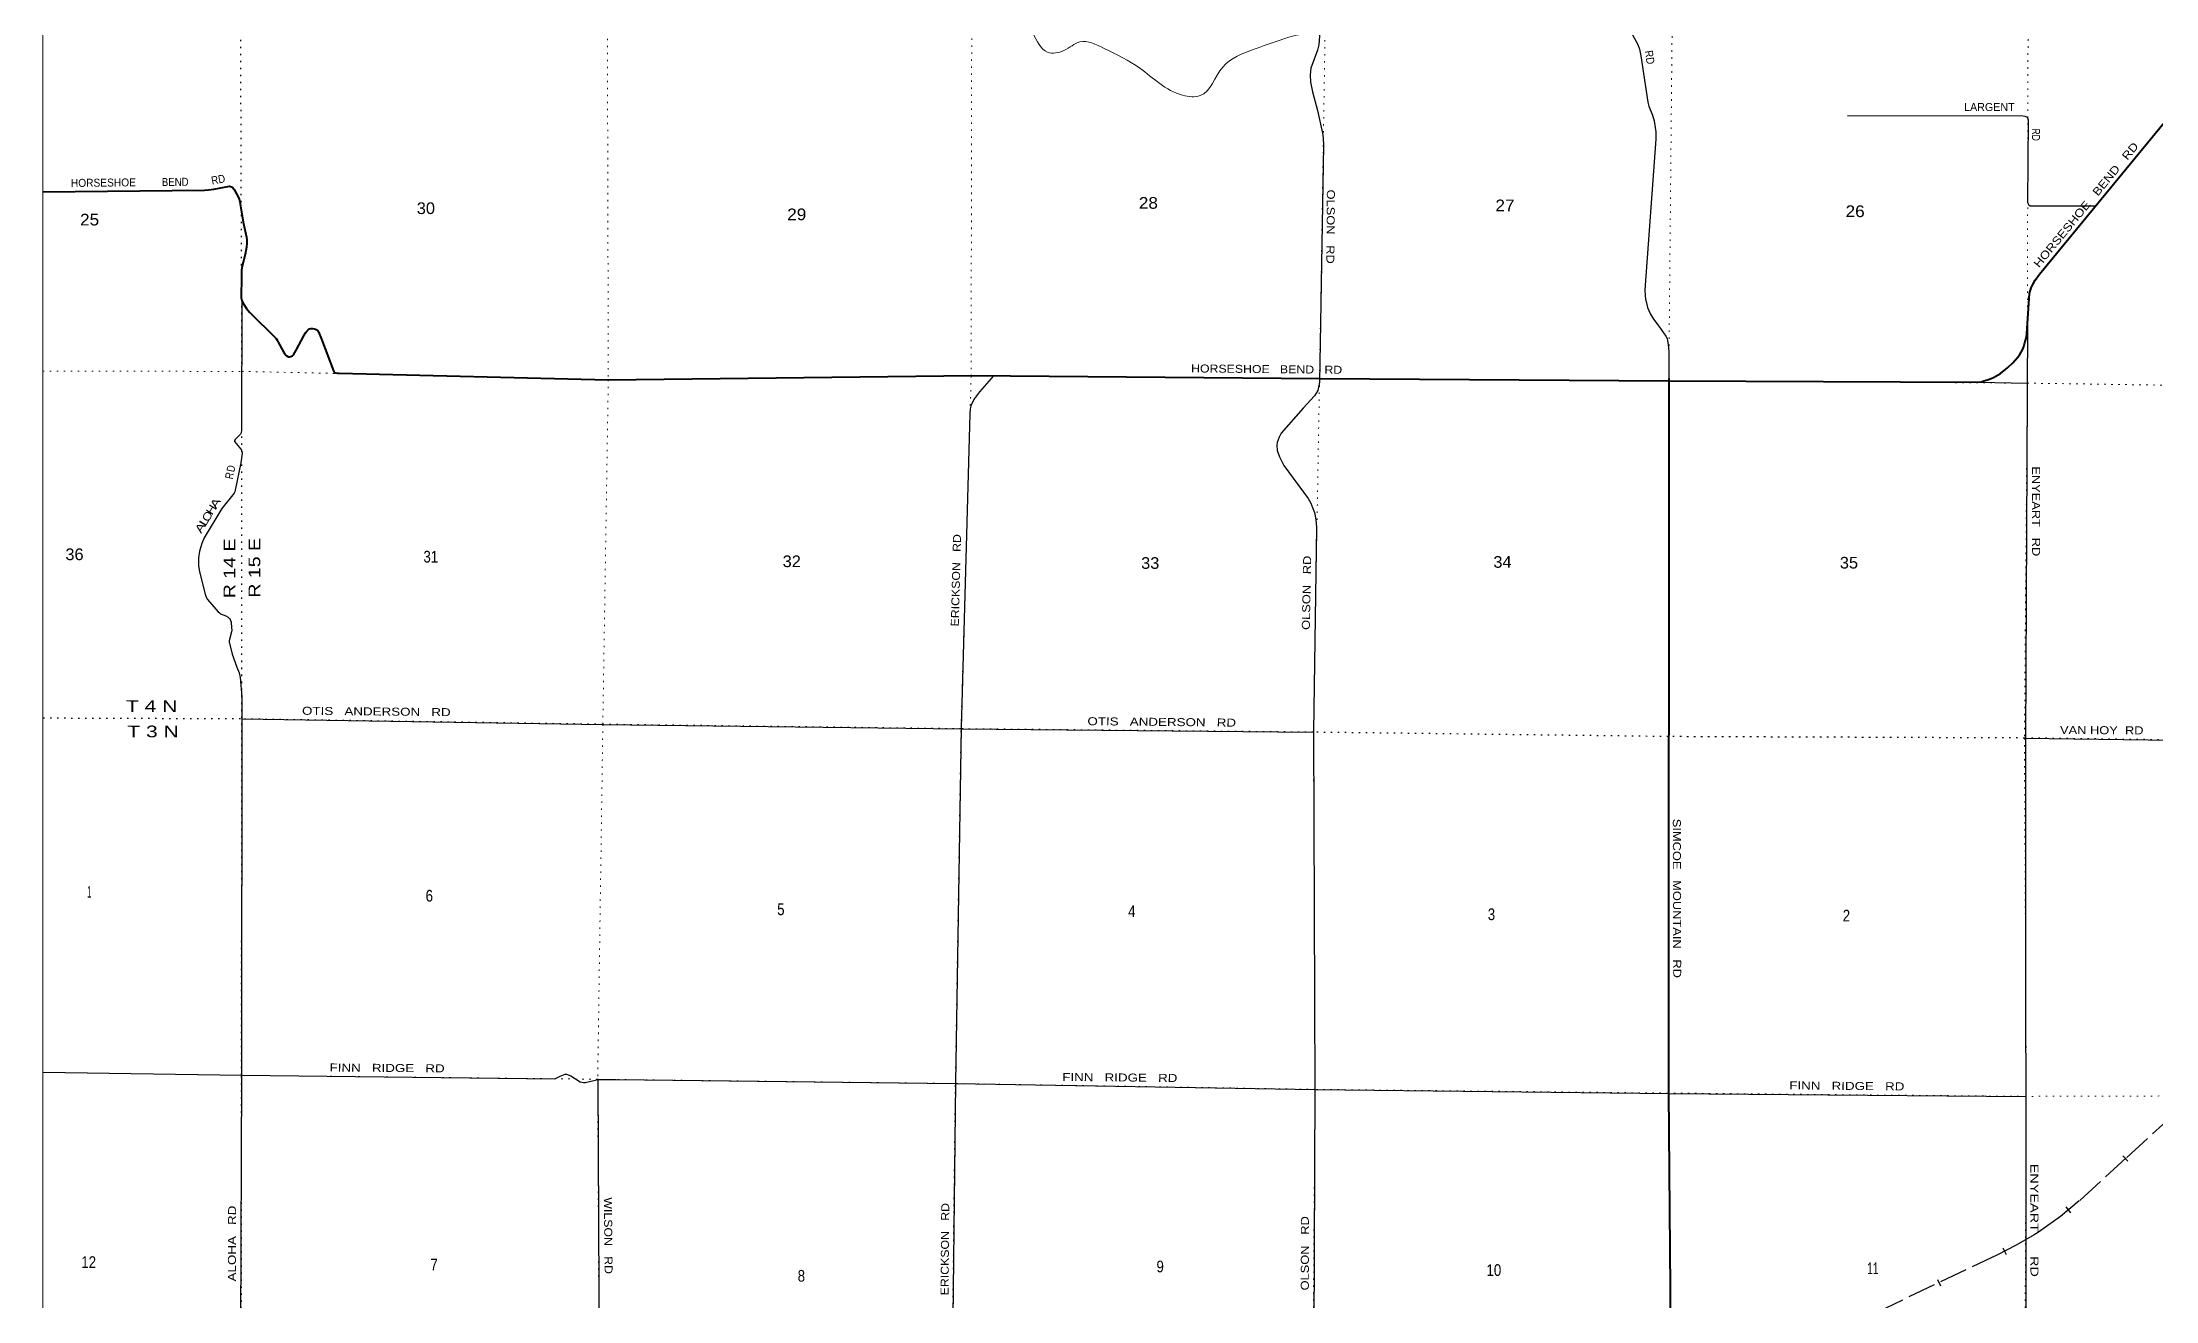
# Model space of a CAD drawing. Header units: feet. Extents: x -199 to 255675, y -686157 to -547785.
# Drawn here: x -6 to 31686, y -637564 to -618702 of the extents above; entities that cross this region are included whole.
import ezdxf
from ezdxf.enums import TextEntityAlignment as Align

# ---------------------------------------------------------------- set-up
doc = ezdxf.new("R2010")
doc.units = ezdxf.units.FT
doc.header["$LTSCALE"] = 70
doc.linetypes.add('DOTTED', pattern=[1.5, 0.3, -1.2])
doc.linetypes.add('LONG_DASHED', pattern=[7.5, 6, -1.5])
for name, color, linetype, lineweight in [('26', 7, 'Continuous', 40), ('29', 7, 'Continuous', 25), ('39', 7, 'Continuous', 13), ('4', 7, 'Continuous', 13), ('6', 7, 'DOTTED', 25), ('63', 7, 'Continuous', 25), ('7', 7, 'DOTTED', 13)]:
    doc.layers.add(name, color=color, linetype=linetype, lineweight=lineweight)
doc.layers.add('27', color=7, linetype='Continuous')
doc.layers.add('30', color=7, linetype='Continuous')

msp = doc.modelspace()

# ---------------------------------------------------------------- linework, layer by layer
at = {"layer": '26'}
msp.add_line((19150.67, -623740.19), (24384.76, -623774.5), dxfattribs=at)
for points in [[(24384.76, -623774.5), (29019.51, -623796.16), (29072.03, -623789.31), (29106.27, -623777.89), (29145.68, -623764.25), (29176.71, -623755.38), (29251.49, -623723.92), (29357.31, -623664.67), (29414, -623623.08), (29434.16, -623607.95), (29469.43, -623575.18), (29543.75, -623507.11), (29615.64, -623428.46), (29649.57, -623383.58), (29693.04, -623299.74), (29708.78, -623262.57), (29719.49, -623221.6), (29747.84, -623120.09), (29754.69, -623067.56), (29792.41, -622468.84), (29819, -622380.84), (29843.7, -622330.2), (29879.47, -622264.87), (29943.02, -622179.31), (31931.45, -619757.82)], [(0, -620945.67), (2429.07, -620920.53), (2488.91, -620914.85), (2567.02, -620902.25), (2777.39, -620861.91), (2803.85, -620860.65), (2831.56, -620869.48), (2851.72, -620882.08), (2873.04, -620909.88), (2939.9, -621039.65), (2956.23, -621088.03), (2963.84, -621122.84), (3008.11, -621396.71), (3057.69, -621622.65), (3061.74, -621661.26), (3062.73, -621714.66), (3057.69, -621771.39), (3036.98, -621882.02), (2986.01, -622076.82), (2980.22, -622123.71), (2980.99, -622247.35), (2974.56, -622498.71), (2976.62, -622530.21), (2984.64, -622570.56), (2994.72, -622598.29), (3009.2, -622620.33), (3055.18, -622692.83), (3102.11, -622748.29), (3499.15, -623143.7), (3518.15, -623167.42), (3533.27, -623195.15), (3610.5, -623341.79), (3626.49, -623365.32), (3652.94, -623394.31), (3675.62, -623410.7), (3684.76, -623414.17), (3701.1, -623415.6), (3718.77, -623413.54), (3732.31, -623408.18), (3745.23, -623399.04), (3758.76, -623385.49), (3802.73, -623318.87), (3919.62, -623089.67), (3940.18, -623057.13), (3961.6, -623030.03), (3971.05, -623021.21), (3983, -623009.85), (4001.91, -622999.15), (4023.25, -622992.92), (4046, -622992.22), (4072.44, -622995.99), (4088.83, -623000.41), (4102.67, -623006.07), (4122.22, -623018.69), (4127.26, -623024.99), (4127.89, -623026.25), (4135.43, -623040.1), (4180.47, -623152.7), (4359.55, -623627.3), (4365.67, -623637.29), (4372.6, -623644.22), (4382.04, -623651.16), (4397.16, -623658.09), (4418.58, -623661.87), (4445.92, -623663.02), (8481.62, -623759.28), (13933.7, -623697.93), (19150.67, -623740.19)], [(24386.53, -623740.82), (24381.35, -634443.29), (24424.34, -639735.75)]]:
    msp.add_lwpolyline(points, dxfattribs=at)
at = {"layer": '29'}
for p, q in [((29031.42, -623796.22), (29760.17, -623810.84)), ((29717.23, -629129.95), (31944.37, -629160.23))]:
    msp.add_line(p, q, dxfattribs=at)
for points in [[(23508.69, -617983.51), (23919.8, -618733.9), (23943.82, -618802.39), (23964.89, -618906.21), (24071.98, -619600.24), (24085.48, -619659.9), (24140.37, -619796.06), (24165.91, -619880.23), (24179.5, -619978.42), (24187.43, -620042.74), (24188.52, -620152.9), (24025.29, -622410.3), (24027.95, -622500.95), (24035.78, -622551.85), (24046.35, -622586.73), (24067.09, -622677.16), (24082.74, -622720.24), (24111.56, -622774.99), (24157.1, -622849.46), (24234.84, -622956.98), (24339.91, -623106.96), (24357.67, -623140.22), (24365.5, -623171.55), (24376.73, -623237.18), (24385.29, -623331.42), (24386.53, -623740.82)], [(19185.98, -618082.13), (19137.86, -618737.46), (19118.94, -618818.69), (19018.27, -619088.48), (19005.09, -619188), (19010.3, -619299.89), (19042.19, -619443.48), (19115.36, -619725.8), (19189.48, -620065.14), (19200.9, -620133.66), (19205.47, -620247.87), (19146.11, -623797.29), (19119.92, -623918.92), (19073.55, -624000.5), (18902.17, -624187.22), (18573.79, -624561.12), (18539.77, -624622.87), (18510.01, -624700.73), (18505.03, -624742.61), (18513, -624820.39), (18545.89, -624916.13), (18611.07, -625046.3), (18976.07, -625537.83), (19014.29, -625610.18), (19030.23, -625648.07), (19070.76, -625747.88), (19093.59, -625857.51), (19102.72, -625971.71), (19054.78, -629030.06), (19078.91, -634387.11), (19057.05, -639253.5)], [(27064.69, -619800.61), (29692.28, -619802.28), (29725.02, -619807.06), (29747.85, -619818.48), (29761.55, -619834.47), (29772.97, -619866.45), (29763.87, -621105.27), (29775.83, -621133.19), (29804.92, -621152.37), (30785.23, -621153.68)], [(2984.64, -622570.56), (2982.18, -624517.24), (2977.06, -624553.39), (2966.23, -624573.08), (2933.29, -624611.61), (2886.5, -624656.85), (2877.04, -624669.81), (2876.05, -624675.79), (2877.58, -624683.88), (2952.53, -624774.16), (2980.69, -624817.4), (2987.67, -624837.34), (2989.29, -624860.44), (2972.26, -625006.95), (2889, -625412.73), (2881.03, -625438.66), (2869.06, -625460.55), (2687.95, -625691.42), (2423.96, -626127.03), (2384.72, -626214.5), (2352.83, -626330.18), (2336.88, -626429.9), (2336.55, -626542.5), (2352.83, -626641.31), (2436.54, -626972.38), (2453.48, -627016.25), (2472.73, -627052.19), (2632.87, -627237.64), (2652.31, -627254.58), (2669.06, -627266.84), (2748.98, -627300.46), (2779.88, -627316.96), (2792.83, -627327.38), (2804.28, -627339.35), (2816.74, -627366.27), (2824.22, -627393.2), (2833.25, -627479.5), (2834.18, -627514.86), (2829.7, -627536.8), (2798.81, -627671.42), (2797.81, -627691.36), (2800.74, -627708.3), (2842.08, -627872.85), (2913.77, -628069.49), (2947.3, -628155.07), (2963.07, -628224), (2985.22, -628512.98), (2981.03, -634171.46), (2966.24, -637961.45)], [(29764.21, -622916.41), (29734.57, -629134.09), (29737.6, -638573.98)], [(14259.35, -623702.22), (14049.48, -623942.77), (14001.64, -624000.61), (13970.78, -624040.86), (13921.25, -624135.2), (13906.3, -624198.13), (13901.74, -624268.94), (13773.89, -628978.66), (13687.14, -634300.48), (13627.35, -639597.33)], [(2984.56, -628842.13), (8401.64, -628926.08), (13769.32, -628992.36), (19053.72, -629043.04)], [(0, -634140.66), (2984.45, -634182.88), (7678.29, -634237.67), (7759.87, -634196.22), (7832.63, -634166.29), (7856.54, -634166.29), (7879.47, -634176.27), (7918.33, -634194.21), (8061.84, -634281.97), (8085.76, -634289.95), (8107.4, -634292.61), (8137.59, -634293.94), (8325.16, -634250.22), (8447.31, -634249.08), (8545.49, -634250.22), (8600.28, -634247.94), (13688.28, -634307.33), (19079.07, -634396.11), (24390.48, -634457), (29744.63, -634501.62)], [(8324.02, -634252.51), (8348.28, -639534.08), (8368.66, -640512.02)]]:
    msp.add_lwpolyline(points, dxfattribs=at)
at = {"layer": '39'}
msp.add_spline([(-6.04, -612035.22), (228.15, -612261.33), (317.57, -612674.31), (372.87, -613775.31), (455.86, -614043.9), (652.33, -614017.44), (1063.19, -613924.35), (1448.54, -614027.87), (1798.03, -614213.7), (1916.92, -614410.01), (1891.83, -614753.03), (1719.65, -615557.65), (1760.68, -615878.47), (1993.98, -616110.66), (2341.36, -616258.38), (2824.82, -616305.55), (3070.58, -615984.15), (3232.61, -615841.42), (3485.34, -615850.94), (3722.66, -616085.13), (3825.29, -616209.28), (4150.41, -616288.85), (4762.46, -616417.99), (4875.5, -616672.48), (4938.76, -617055.44), (5063.32, -617129.4), (5283.35, -616930.39), (5395.38, -616833.9), (5626.29, -616929.71), (6005.21, -616888.83), (6220.98, -616599.58), (6376.9, -616422.77), (6717.56, -616323.81), (6991.9, -616178.85), (7369.57, -616402.73), (7878.41, -616907.14), (8067.87, -617237.69), (8162.54, -617381.91), (8290.85, -617365.61), (8418.5, -617120.66), (8516.53, -617038.23), (8931.34, -616923.07), (9401.83, -616641.34), (9832.24, -616371.72), (10247.23, -616318.74), (10727.03, -616488.25), (11009.72, -616459.61), (11143.59, -616284.85), (11504.65, -616308.19), (11924.37, -616505.91), (12231.26, -616523.34), (12632.02, -616404.2), (12909.49, -616654.36), (13169.15, -616984.77), (13346.79, -617387.55), (13351.5, -617634.24), (13590.42, -617726.02), (14047.94, -617817.36), (14526.19, -618147.34), (14846.26, -618561.87), (15069.69, -618850.23), (15312.29, -618825.68), (15552.57, -618694.83), (15919.87, -618794.37), (16450.16, -619088.14), (17093.09, -619496.01), (17357.83, -619501.49), (17695.54, -619073.61), (18168.07, -618805.91), (18763.13, -618606.15), (19054.74, -618538.13)], degree=3, dxfattribs=at)
at = {"layer": '4'}
msp.add_lwpolyline([(0, -686157.2), (0, -549186.32), (31834.35, -549164.42), (63668.65, -549098.74), (95502.83, -548989.27), (127336.83, -548836), (159170.58, -548638.96), (191004.04, -548398.11), (222837.13, -548113.49), (254669.81, -547785.08), (255674.76, -639106.77), (223716.47, -639436.48), (224155.96, -685078.02), (192134.46, -685364.33), (160112.61, -685606.59), (128090.45, -685804.81), (96068.05, -685958.97), (64045.47, -686069.09), (32022.77, -686135.17)], close=True, dxfattribs=at)
msp.add_lwpolyline([(0, -686157.2), (0, -549186.32), (31834.35, -549164.42), (63668.65, -549098.74), (95502.83, -548989.27), (127336.83, -548836), (159170.58, -548638.96), (191004.04, -548398.11), (222837.13, -548113.49), (254669.81, -547785.08), (255674.76, -639106.77), (223716.47, -639436.48), (224155.96, -685078.02), (192134.46, -685364.33), (160112.61, -685606.59), (128090.45, -685804.81), (96068.05, -685958.97), (64045.47, -686069.09), (32022.77, -686135.17)], close=True, dxfattribs=at)
msp.add_lwpolyline([(0, -638611.43), (0, -636709.31), (0, -634807.16), (0, -632904.98), (0, -631002.78), (0, -629100.57), (0, -627198.33), (0, -625296.06), (0, -623393.77), (0, -621491.46), (0, -619589.13), (0, -617686.76), (0, -615784.39), (0, -613881.98), (0, -611979.56), (0, -610077.1), (0, -608174.63), (0, -606272.13), (0, -604369.61), (0, -602467.07), (0, -600564.5), (0, -598661.91), (0, -596759.29), (0, -594856.67)], dxfattribs=at)
msp.add_lwpolyline([(0, -638611.43), (0, -636709.31), (0, -634807.16), (0, -632904.98), (0, -631002.78), (0, -629100.57), (0, -627198.33), (0, -625296.06), (0, -623393.77), (0, -621491.46), (0, -619589.13), (0, -617686.76), (0, -615784.39), (0, -613881.98), (0, -611979.56), (0, -610077.1), (0, -608174.63), (0, -606272.13), (0, -604369.61), (0, -602467.07), (0, -600564.5), (0, -598661.91), (0, -596759.29), (0, -594856.67)], dxfattribs=at)
at = {"layer": '6'}
for points in [[(3010.12, -640513.33), (2983.37, -639470.64), (2982.29, -634185.72), (2986.74, -628830.51), (2988.15, -623619.88), (2969.03, -618343.01), (3002.18, -613106.16), (3077.2, -607789), (3138.34, -602524.01), (3233.5, -597230.87), (3225.78, -594856.43)], [(31944.37, -629160.23), (29717.23, -629129.95), (24376.52, -629108.58), (19053.72, -629043.04), (13769.07, -628993.48), (8400.14, -628926.03), (2967.34, -628844.21), (0, -628833.4)]]:
    msp.add_lwpolyline(points, dxfattribs=at)
at = {"layer": '63'}
for p, q in [((31190.99, -635392.91), (31265.61, -635474.56)), ((30339.27, -636159.33), (30409.21, -636245.02)), ((29391.7, -636772.5), (29441.86, -636871.08)), ((28412.66, -637243.78), (28460.37, -637343.57))]:
    msp.add_line(p, q, dxfattribs=at)
at = {"layer": '63', "linetype": 'LONG_DASHED'}
msp.add_lwpolyline([(31949.45, -634780.82), (31244.75, -635424.87), (30539.96, -636068.99), (30257.58, -636299.47), (29961.55, -636513.61), (29914.24, -636546.77), (29865.39, -636577.74), (29591.66, -636732.02), (29312.02, -636874.3), (25514.75, -638689.86), (21717.52, -640505.4)], dxfattribs=at)
at = {"layer": '7'}
for points in [[(8487.67, -594855.1), (8504.05, -597260.41), (8525.37, -602607.47), (8538.5, -607896.37), (8603.76, -613179.16), (8468.4, -618440.28), (8481.62, -623759.28), (8400.14, -628926.03), (8323.12, -634245.2), (8348.28, -639534.08), (8368.66, -640512.02)], [(13635.6, -640518.28), (13623.2, -639609.77), (13685.96, -634290.6), (13771.03, -628975.42), (13922.4, -623706.24), (13931.4, -618441.36), (13866.24, -613192.67), (13839.1, -607913.82), (13775.88, -602643.06), (13790.7, -597309.97), (13751.55, -594852.57)], [(19028.2, -594848.85), (19109.17, -597312.36), (19078.4, -602632.42), (19129.67, -607931.28), (19164.63, -613139.92), (19232, -618458.8), (19146.84, -623739.88), (19055.66, -629018.97), (19079.07, -634396.11), (19041.06, -639648.65), (19016.24, -640505.75)], [(24425.96, -640500.69), (24438.98, -639722.42), (24381.79, -634455.66), (24378.55, -629118.6), (24383.32, -623777.51), (24434.22, -618438.33), (24429.05, -613129.35), (24406.05, -607894.62), (24408.93, -602595.65), (24348.22, -597304.58), (24321.85, -594843.9)], [(29670.84, -594837.67), (29712.46, -597332.18), (29707.7, -602675.27), (29716.8, -607958.17), (29740.01, -613263.1), (29771.19, -618551.97), (29760.23, -623830.9), (29717.23, -629129.95), (29744.63, -634501.62), (29718.18, -639801.67), (29715.1, -640494.53)], [(1, -623633.19), (2988.19, -623633.92), (8481.62, -623759.28), (13920.37, -623698.22), (19146.84, -623739.88), (24377.3, -623775.52), (29760.17, -623810.84), (31946.26, -623842.56)], [(31948.93, -634495.08), (29732.61, -634501.08), (24371.75, -634451.67), (19079.07, -634396.11), (13686.02, -634308.65), (8323.12, -634245.2), (2982.29, -634185.72), (0, -634140.66)]]:
    msp.add_lwpolyline(points, dxfattribs=at)

# ---------------------------------------------------------------- texts
at = {"layer": '27'}
for s, rotation, width, p in [('HORSESHOE   BEND   RD', 50.609, 1.2, (29936.88, -622090.54)), ('HORSESHOE', 0.593, 0.95, (424.16, -620870.47)), ('BEND', 0.593, 0.9, (1787.36, -620856.44)), ('RD', 10.855, 0.9, (2540.48, -620836.58)), ('HORSESHOE   BEND   RD', 359.464, 1.15, (17220.27, -623649.82)), ('SIMCOE   MOUNTAIN   RD', 270.135, 1.2, (24444.72, -630340.73))]:
    msp.add_text(s, height=120, rotation=rotation, dxfattribs=dict(at, width=width)).set_placement(p)
at = {"layer": '30'}
for s, rotation, width, p in [('RD', 278.772, 0.9, (24023.38, -618832.73)), ('RD', 270, 0.8, (29830.66, -619993.48)), ('OLSON   RD', 269.505, 1.2, (19257.85, -620908.38)), ('ENYEART   RD', 270.015, 1.2, (29832.03, -625057.09)), ('ERICKSON   RD', 88.539, 1.15, (13736.86, -627459.09)), ('OLSON   RD', 88.935, 1.2, (19001.31, -627510.09)), ('OTIS   ANDERSON   RD', 359.437, 1.25, (3888.73, -628781.01)), ('OTIS   ANDERSON   RD', 359.437, 1.25, (15665.95, -628937.74)), ('VAN HOY  RD', 359.713, 1.2, (30250.52, -629069.48)), ('FINN   RIDGE   RD', 359.54, 1.25, (4300.95, -634128.01)), ('FINN   RIDGE   RD', 359.459, 1.25, (15287.83, -634269.82)), ('FINN   RIDGE   RD', 359.459, 1.25, (26189.71, -634396)), ('ENYEART      RD', 270.015, 1.35, (29807.39, -635509.92)), ('WILSON   RD', 270.483, 1.15, (8416.81, -636015.31)), ('ALOHA   RD', 89.885, 1.25, (2897.62, -637275.5)), ('ERICKSON   RD', 89.539, 1.15, (13583.73, -637483.85)), ('OLSON   RD', 89.935, 1.2, (18986.12, -637410.13))]:
    msp.add_text(s, height=120, rotation=rotation, dxfattribs=dict(at, width=width)).set_placement(p)
msp.add_text('LARGENT', height=120, rotation=359.964, dxfattribs=at).set_placement((28812.26, -619731.61))
for s, rotation, width, p in [('R', 78.405, 0.85, (2859.08, -625209.07)), ('D', 78.405, 0.85, (2882.07, -625103)), ('A', 58.887, 1.4, (2640.82, -625639.96)), ('L', 58.783, 1.55, (2472.94, -625911.15)), ('O', 58.783, 1.2, (2520.01, -625837.67)), ('H', 58.783, 1.2, (2578.56, -625737.06)), ('A', 58.783, 1.4, (2414.38, -626007.77))]:
    msp.add_text(s, height=120, rotation=rotation, dxfattribs=dict(at, width=width)).set_placement(p, align=Align.CENTER)
at = {"layer": '6'}
for s, rotation, width, p in [('R 14 E', 89.984, 1.25, (2887.23, -627034.64)), ('R 15 E', 89.984, 1.25, (3262.23, -627025.61)), ('T 4 N', 359.791, 1.35, (1247.15, -628737.94)), ('T 3 N', 359.791, 1.35, (1268.66, -629117.68))]:
    msp.add_text(s, height=175, rotation=rotation, dxfattribs=dict(at, width=width)).set_placement(p)
at = {"layer": '7'}
for s, width, p in [('30', 1.05, (5609.71, -621275.91)), ('28', 1.1, (16437.24, -621196.6)), ('27', 1.1, (21784.42, -621234.03)), ('26', 1.1, (27035.08, -621321.77)), ('25', 1.1, (560.78, -621447.1)), ('29', 1.1, (11164.23, -621368.3)), ('36', 1.05, (340.49, -626463.7)), ('31', 0.85, (5709.67, -626499.23)), ('32', 1.05, (11096.11, -626568.45)), ('33', 1.05, (16471.53, -626594.18)), ('34', 1.05, (21753.31, -626578.26)), ('35', 1.05, (26949.12, -626589.48)), ('1', 0.4, (667.67, -631522.6)), ('6', 0.85, (5742.34, -631581.47)), ('5', 0.85, (11014.25, -631785.06)), ('4', 0.85, (16277.5, -631812.92)), ('3', 0.85, (21669.97, -631859.62)), ('2', 0.85, (26992.62, -631879.57)), ('12', 0.85, (579.28, -637073.16)), ('7', 0.85, (5813.91, -637110.82)), ('9', 0.85, (16701.87, -637139.11)), ('11', 0.65, (27359.2, -637165.86)), ('8', 0.85, (11321.5, -637278.27)), ('10', 0.85, (21650.57, -637192.49))]:
    msp.add_text(s, height=175, dxfattribs=dict(at, width=width)).set_placement(p)

doc.saveas('drawing.dxf')
